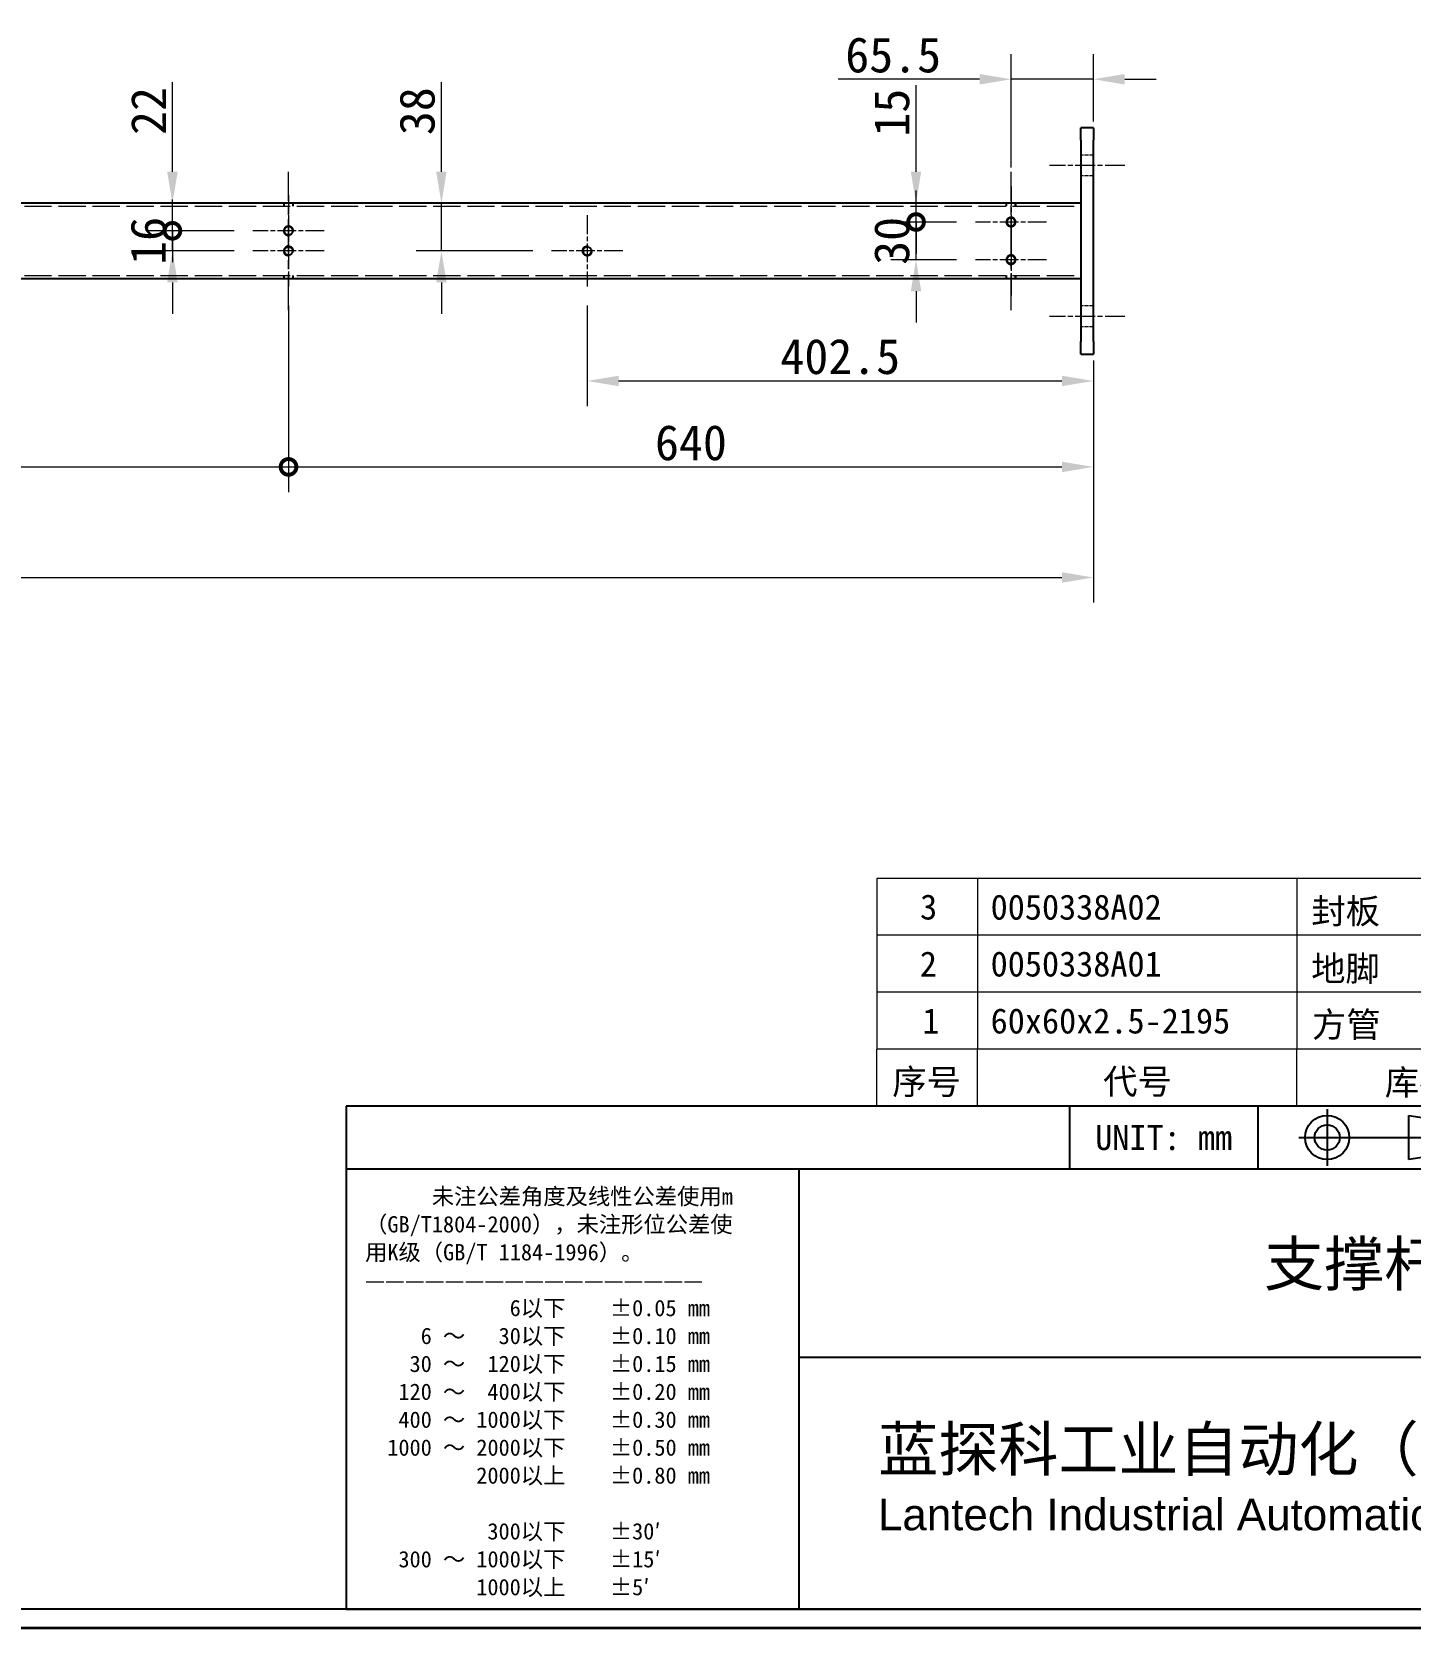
# Model space of a CAD drawing. Header units: millimetres. Extents: x 60 to 5987, y 55 to 2915.
# Drawn here: x 2030 to 3126, y 55 to 1324 of the extents above; entities that cross this region are included whole.
import ezdxf
from ezdxf.enums import TextEntityAlignment as Align

# ---------------------------------------------------------------- set-up
doc = ezdxf.new("R2010")
doc.units = ezdxf.units.MM
doc.header["$LTSCALE"] = 10
doc.linetypes.add('CHAIN', pattern=[0.3543, 0.2362, -0.0295, 0.0591, -0.0295])
doc.linetypes.add('DASHED', pattern=[0.2067, 0.1654, -0.0413])
for name, color, linetype, lineweight in [('1', 7, 'Continuous', 18), ('可见 (ISO)', 7, 'Continuous', 25), ('可见窄的 (ISO)', 7, 'Continuous', 18), ('图框 (ISO)', 7, 'Continuous', 35), ('标题 (ISO)', 7, 'Continuous', 25)]:
    doc.layers.add(name, color=color, linetype=linetype, lineweight=lineweight)
for name, color, linetype, lineweight, true_color in [('中心标记 (ISO)', 1, 'CHAIN', 18, 0xff0000), ('中心线 (ISO)', 1, 'CHAIN', 18, 0xff0000), ('尺寸 (ISO)', 7, 'Continuous', 18, 0x008000), ('符号 (ISO)', 7, 'Continuous', 18, 0x008000), ('隐藏 (ISO)', 5, 'DASHED', 18, 0x0000ff)]:
    doc.layers.add(name, color=color, linetype=linetype, lineweight=lineweight, true_color=true_color)
doc.styles.add('文本样式164', font='SimSun.ttf')
doc.styles.add('文本样式165', font='SimSun.ttf')
doc.styles.add('文本样式74', font='SimSun.ttf')
doc.styles.add('最新国标', font='simfang.ttf')
doc.styles.add('注释文本 (ISO)', font='simfang.ttf')
doc.dimstyles.new('默认 (GB)', dxfattribs={"dimscale": 10, "dimtxt": 2.8, "dimasz": 2.5, "dimexe": 2, "dimexo": 1.5, "dimgap": 0.5, "dimtad": 1, "dimtoh": 1, "dimdsep": 46, "dimtxsty": '最新国标', "dimcen": 0.09, "dimdle": 10, "dimclrd": 256, "dimclre": 256, "dimclrt": 256, "dimaunit": 1, "dimadec": 3, "dimazin": 2, "dimtfac": 0.535714, "dimtdec": 3, "dimtmove": 0, "dimatfit": 3, "dimfxl": 0, "dimtolj": 1, "dimlwd": -1, "dimlwe": -1, "dimarcsym": 0})

# ---------------------------------------------------------------- blocks, each defined once
blk = doc.blocks.new('图框 最新国标')
at = {"layer": '图框 (ISO)', "color": 7, "linetype": 'Continuous', "lineweight": 25}
for q in [(6, 7), (18, 7)]:
    blk.add_line((413, 7), q, dxfattribs=at)
at = {"layer": '图框 (ISO)'}
blk.add_line((414.5, 5.5), (6, 5.5), dxfattribs=at)
at = {"layer": '图框 (ISO)', "style": '文本样式74'}
blk.add_attdef('零件代号_001', (44.43, 287.25), '', height=2.5, rotation=180, dxfattribs=at)
blk = doc.blocks.new('标题栏 最新国标')
at = {"layer": '标题 (ISO)'}
for p, q in [((381.98, -183.84), (196.98, -183.84)), ((196.98, -183.84), (196.98, -223.84)), ((254.48, -183.84), (254.48, -188.84)), ((269.48, -183.84), (269.48, -188.84)), ((281.48, -188.09), (281.48, -184.59)), ((281.48, -184.59), (286.48, -185.34)), ((286.48, -187.34), (281.48, -188.09)), ((196.98, -188.84), (381.98, -188.84)), ((232.98, -188.84), (232.98, -223.84)), ((321.98, -203.84), (232.98, -203.84)), ((196.98, -223.84), (381.98, -223.84)), ((383.48, -225.34), (196.98, -225.34))]:
    blk.add_line(p, q, dxfattribs=at)
at = {"layer": '标题 (ISO)', "linetype": 'CHAIN', "ltscale": 5.000333}
blk.add_line((274.98, -184.09), (274.98, -188.59), dxfattribs=at)
at = {"layer": '标题 (ISO)', "linetype": 'CHAIN', "ltscale": 15.834605}
blk.add_line((272.73, -186.34), (286.98, -186.34), dxfattribs=at)
at = {"layer": '标题 (ISO)'}
for radius in [1.75, 1]:
    blk.add_circle((274.98, -186.34), radius, dxfattribs=at)
at = {"layer": '1', "style": '文本样式164'}
blk.add_text('UNIT: mm', height=2, dxfattribs=at).set_placement((261.98, -186.34), align=Align.MIDDLE_CENTER)
at = {"layer": '标题 (ISO)', "style": '注释文本 (ISO)'}
for s, insert, char_height, attachment_point, line_spacing_factor in [('\\fSimSun|b0|i0;{\\H1.3000;      未注公差角度及线性公差使用m\\P}\\fSimSun|b0|i0;{\\H1.3000;（GB/T1804-2000），未注形位公差使\\P}\\fSimSun|b0|i0;{\\H1.3000;用K级（GB/T 1184-1996）。\\P}\\fSimSun|b0|i0;{\\H1.3000;—————————————————\\P}\\fSimSun|b0|i0;{\\H1.3000;             6以下    ±0.05 mm\\P}\\fSimSun|b0|i0;{\\H1.3000;     6 ～   30以下    ±0.10 mm\\P}\\fSimSun|b0|i0;{\\H1.3000;    30 ～  120以下    ±0.15 mm\\P}\\fSimSun|b0|i0;{\\H1.3000;   120 ～  400以下    ±0.20 mm\\P}\\fSimSun|b0|i0;{\\H1.3000;   400 ～ 1000以下    ±0.30 mm\\P}\\fSimSun|b0|i0;{\\H1.3000;  1000 ～ 2000以下    ±0.50 mm\\P}\\fSimSun|b0|i0;{\\H1.3000;          2000以上    ±0.80 mm\\P}\\fSimSun|b0|i0;{\\H1.3000;\\P}\\fSimSun|b0|i0;{\\H1.3000;           300以下    ±30′\\P}\\fSimSun|b0|i0;{\\H1.3000;   300 ～ 1000以下    ±15′\\P}\\fSimSun|b0|i0;{\\H1.3000;          1000以上    ±5′}', (198.48, -206.63), 1.3, 4, 1.023913), ('{\\fMicrosoft YaHei|b0|i0|c134|p34;\\H1.75x;蓝探科工业自动化（江苏）有限公司\\P\\fArial|b0|i0|c0|p34;\\H0.71429x;Lantech Industrial Automation (Jiangsu) Co., Ltd\\fFangSong|b0|i0|c134|p49;.\\H1.15195x; }', (277.48, -213.84), 2, 5, 0.978695)]:
    blk.add_mtext(s, dxfattribs=dict(at, insert=insert, char_height=char_height, attachment_point=attachment_point, line_spacing_factor=line_spacing_factor))
blk.add_attdef('材料', text='', height=2, dxfattribs=at).set_placement((324.48, -186.34), align=Align.MIDDLE_CENTER)
at = {"layer": '标题 (ISO)'}
for tag, p, height, style in [('设计人_001', (353.61, -192.33), 2, '注释文本 (ISO)'), ('库存编号_001', (269.96, -198.13), 3.5, '文本样式165'), ('视图比例_001', (338.51, -202.33), 2, '注释文本 (ISO)'), ('质量\\P3;_001', (371.53, -202.3), 2, '注释文本 (ISO)'), ('零件代号_001', (345.48, -215.59), 3.5, '文本样式165')]:
    blk.add_attdef(tag, p, '', height=height, dxfattribs=dict(at, style=style))
blk = doc.blocks.new('*D39')
at = {"layer": 'Defpoints', "color": 0, "transparency": 16777216}
for p in [(2808.6, 1286.4), (2874.1, 1237.9), (2808.6, 1201.2)]:
    blk.add_point(p, dxfattribs=at)
at = {"layer": '尺寸 (ISO)', "color": 116, "true_color": 0x00803f, "transparency": 16777216}
for p, q in [((2808.6, 1216.2), (2808.6, 1306.4)), ((2874.1, 1252.9), (2874.1, 1306.4)), ((2783.6, 1286.4), (2671.2, 1286.4)), ((2874.1, 1286.4), (2808.6, 1286.4)), ((2899.1, 1286.4), (2924.1, 1286.4))]:
    blk.add_line(p, q, dxfattribs=at)
for points in [[(2783.6, 1290.6), (2783.6, 1282.2), (2808.6, 1286.4)], [(2899.1, 1290.6), (2899.1, 1282.2), (2874.1, 1286.4)]]:
    blk.add_solid(points, dxfattribs=at)
at = {"layer": '尺寸 (ISO)', "transparency": 16777216, "insert": (2714.9, 1305.6), "char_height": 28, "attachment_point": 5, "style": '最新国标'}
blk.add_mtext('\\A1;65.5', dxfattribs=at)
blk = doc.blocks.new('*D40')
at = {"layer": 'Defpoints', "color": 0, "transparency": 16777216}
for p in [(2471.6, 1121.6), (2874.1, 1077.9), (2874.1, 1046.5)]:
    blk.add_point(p, dxfattribs=at)
at = {"layer": '尺寸 (ISO)', "color": 116, "true_color": 0x00803f, "transparency": 16777216}
for p, q in [((2471.6, 1106.6), (2471.6, 1026.5)), ((2874.1, 1062.9), (2874.1, 1026.5)), ((2496.6, 1046.5), (2849.1, 1046.5))]:
    blk.add_line(p, q, dxfattribs=at)
for points in [[(2496.6, 1050.7), (2496.6, 1042.4), (2471.6, 1046.5)], [(2849.1, 1050.7), (2849.1, 1042.4), (2874.1, 1046.5)]]:
    blk.add_solid(points, dxfattribs=at)
at = {"layer": '尺寸 (ISO)', "transparency": 16777216, "insert": (2672.8, 1065.8), "char_height": 28, "attachment_point": 5, "style": '最新国标'}
blk.add_mtext('\\A1;402.5', dxfattribs=at)
blk = doc.blocks.new('_DotSmall')
at = {"color": 0, "linetype": 'ByBlock', "const_width": 0.5}
blk.add_lwpolyline([(-0.0625, 0, 1), (0.0625, 0, 1)], format="xyb", close=True, dxfattribs=at)
blk = doc.blocks.new('*D41')
at = {"layer": 'Defpoints', "color": 0, "transparency": 16777216}
for p in [(1229.1, 1121.6), (2234.1, 1121.6), (2234.1, 978.2)]:
    blk.add_point(p, dxfattribs=at)
at = {"layer": '尺寸 (ISO)', "color": 116, "true_color": 0x00803f, "transparency": 16777216}
for p, q in [((1229.1, 1106.6), (1229.1, 958.2)), ((2234.1, 1106.6), (2234.1, 958.2)), ((1254.1, 978.2), (2234.1, 978.2))]:
    blk.add_line(p, q, dxfattribs=at)
blk.add_solid([(1254.1, 982.3), (1254.1, 974), (1229.1, 978.2)], dxfattribs=at)
at = {"layer": '尺寸 (ISO)', "color": 116, "true_color": 0x00803f, "transparency": 16777216, "xscale": 25, "yscale": 25, "zscale": 25}
blk.add_blockref('_DotSmall', (2234.1, 978.2), dxfattribs=at)
at = {"layer": '尺寸 (ISO)', "transparency": 16777216, "insert": (1731.6, 997.3), "char_height": 28, "attachment_point": 5, "style": '最新国标'}
blk.add_mtext('\\A1;1005', dxfattribs=at)
blk = doc.blocks.new('*D42')
at = {"layer": 'Defpoints', "color": 0, "transparency": 16777216}
for p in [(2234.1, 1121.6), (2874.1, 1077.9), (2874.1, 978.2)]:
    blk.add_point(p, dxfattribs=at)
at = {"layer": '尺寸 (ISO)', "color": 116, "true_color": 0x00803f, "transparency": 16777216}
for p, q in [((2234.1, 1106.6), (2234.1, 958.2)), ((2874.1, 1062.9), (2874.1, 958.2)), ((2234.1, 978.2), (2849.1, 978.2))]:
    blk.add_line(p, q, dxfattribs=at)
blk.add_solid([(2849.1, 982.3), (2849.1, 974), (2874.1, 978.2)], dxfattribs=at)
at = {"layer": '尺寸 (ISO)', "color": 116, "true_color": 0x00803f, "transparency": 16777216, "xscale": 25, "yscale": 25, "zscale": 25, "rotation": 180}
blk.add_blockref('_DotSmall', (2234.1, 978.2), dxfattribs=at)
at = {"layer": '尺寸 (ISO)', "transparency": 16777216, "insert": (2554.1, 997.3), "char_height": 28, "attachment_point": 5, "style": '最新国标'}
blk.add_mtext('\\A1;640', dxfattribs=at)
blk = doc.blocks.new('*D44')
at = {"layer": 'Defpoints', "color": 0, "transparency": 16777216}
for p in [(774.1, 1117.1), (2874.1, 1077.9), (2874.1, 890.3)]:
    blk.add_point(p, dxfattribs=at)
at = {"layer": '尺寸 (ISO)', "color": 116, "true_color": 0x00803f, "transparency": 16777216}
for p, q in [((774.1, 1102.1), (774.1, 870.3)), ((2874.1, 1062.9), (2874.1, 870.3)), ((774.1, 890.3), (2849.1, 890.3))]:
    blk.add_line(p, q, dxfattribs=at)
blk.add_solid([(2849.1, 894.4), (2849.1, 886.1), (2874.1, 890.3)], dxfattribs=at)
at = {"layer": '尺寸 (ISO)', "color": 116, "true_color": 0x00803f, "transparency": 16777216, "xscale": 25, "yscale": 25, "zscale": 25, "rotation": 180}
blk.add_blockref('_DotSmall', (774.1, 890.3), dxfattribs=at)
at = {"layer": '尺寸 (ISO)', "transparency": 16777216, "insert": (1824.1, 909.4), "char_height": 28, "attachment_point": 5, "style": '最新国标'}
blk.add_mtext('\\A1;2100', dxfattribs=at)
blk = doc.blocks.new('*D45')
at = {"layer": 'Defpoints', "color": 0, "transparency": 16777216}
for p in [(2733.1, 1172.9), (2780.3, 1172.9), (2780.3, 1142.9)]:
    blk.add_point(p, dxfattribs=at)
at = {"layer": '尺寸 (ISO)', "color": 116, "true_color": 0x00803f, "transparency": 16777216}
for p, q in [((2733.1, 1172.9), (2733.1, 1197.9)), ((2765.3, 1172.9), (2713.1, 1172.9)), ((2733.1, 1142.9), (2733.1, 1172.9)), ((2765.3, 1142.9), (2713.1, 1142.9)), ((2733.1, 1117.9), (2733.1, 1092.9))]:
    blk.add_line(p, q, dxfattribs=at)
blk.add_solid([(2728.9, 1117.9), (2737.2, 1117.9), (2733.1, 1142.9)], dxfattribs=at)
at = {"layer": '尺寸 (ISO)', "color": 116, "true_color": 0x00803f, "transparency": 16777216, "xscale": 25, "yscale": 25, "zscale": 25, "rotation": 270}
blk.add_blockref('_DotSmall', (2733.1, 1172.9), dxfattribs=at)
at = {"layer": '尺寸 (ISO)', "transparency": 16777216, "insert": (2713.9, 1157.9), "char_height": 28, "attachment_point": 5, "rotation": 90, "style": '最新国标'}
blk.add_mtext('\\A1;30', dxfattribs=at)
blk = doc.blocks.new('*D46')
at = {"layer": 'Defpoints', "color": 0, "transparency": 16777216}
for p in [(2733.1, 1187.9), (2864.1, 1187.9), (2780.3, 1172.9)]:
    blk.add_point(p, dxfattribs=at)
at = {"layer": '尺寸 (ISO)', "color": 116, "true_color": 0x00803f, "transparency": 16777216}
for p, q in [((2733.1, 1212.9), (2733.1, 1281.7)), ((2733.1, 1172.9), (2733.1, 1187.9)), ((2765.3, 1172.9), (2713.1, 1172.9)), ((2733.1, 1172.9), (2733.1, 1147.9))]:
    blk.add_line(p, q, dxfattribs=at)
blk.add_solid([(2728.9, 1212.9), (2737.2, 1212.9), (2733.1, 1187.9)], dxfattribs=at)
at = {"layer": '尺寸 (ISO)', "color": 116, "true_color": 0x00803f, "transparency": 16777216, "xscale": 25, "yscale": 25, "zscale": 25, "rotation": 90}
blk.add_blockref('_DotSmall', (2733.1, 1172.9), dxfattribs=at)
at = {"layer": '尺寸 (ISO)', "transparency": 16777216, "insert": (2713.9, 1259.8), "char_height": 28, "attachment_point": 5, "rotation": 90, "style": '最新国标'}
blk.add_mtext('\\A1;15', dxfattribs=at)
blk = doc.blocks.new('*D47')
at = {"layer": 'Defpoints', "color": 0, "transparency": 16777216}
for p in [(2371.4, 1187.9), (2355.7, 1149.9), (2443.3, 1149.9)]:
    blk.add_point(p, dxfattribs=at)
at = {"layer": '尺寸 (ISO)', "color": 116, "true_color": 0x00803f, "transparency": 16777216}
for p, q in [((2355.7, 1212.9), (2355.7, 1284.1)), ((2355.7, 1149.9), (2355.7, 1187.9)), ((2428.3, 1149.9), (2335.7, 1149.9)), ((2355.7, 1124.9), (2355.7, 1099.9))]:
    blk.add_line(p, q, dxfattribs=at)
for points in [[(2351.5, 1212.9), (2359.8, 1212.9), (2355.7, 1187.9)], [(2351.5, 1124.9), (2359.8, 1124.9), (2355.7, 1149.9)]]:
    blk.add_solid(points, dxfattribs=at)
at = {"layer": '尺寸 (ISO)', "transparency": 16777216, "insert": (2336.5, 1261), "char_height": 28, "attachment_point": 5, "rotation": 90, "style": '最新国标'}
blk.add_mtext('\\A1;38', dxfattribs=at)
blk = doc.blocks.new('*D48')
at = {"layer": 'Defpoints', "color": 0, "transparency": 16777216}
for p in [(2141.8, 1165.9), (2205.8, 1165.9), (2205.8, 1149.9)]:
    blk.add_point(p, dxfattribs=at)
at = {"layer": '尺寸 (ISO)', "color": 116, "true_color": 0x00803f, "transparency": 16777216}
for p, q in [((2141.8, 1165.9), (2141.8, 1190.9)), ((2190.8, 1165.9), (2121.8, 1165.9)), ((2141.8, 1149.9), (2141.8, 1165.9)), ((2190.8, 1149.9), (2121.8, 1149.9)), ((2141.8, 1124.9), (2141.8, 1099.9))]:
    blk.add_line(p, q, dxfattribs=at)
blk.add_solid([(2137.6, 1124.9), (2146, 1124.9), (2141.8, 1149.9)], dxfattribs=at)
at = {"layer": '尺寸 (ISO)', "color": 116, "true_color": 0x00803f, "transparency": 16777216, "xscale": 25, "yscale": 25, "zscale": 25, "rotation": 270}
blk.add_blockref('_DotSmall', (2141.8, 1165.9), dxfattribs=at)
at = {"layer": '尺寸 (ISO)', "transparency": 16777216, "insert": (2122.6, 1157.9), "char_height": 28, "attachment_point": 5, "rotation": 90, "style": '最新国标'}
blk.add_mtext('\\A1;16', dxfattribs=at)
blk = doc.blocks.new('*D49')
at = {"layer": 'Defpoints', "color": 0, "transparency": 16777216}
for p in [(2141.8, 1187.9), (2864.1, 1187.9), (2205.8, 1165.9)]:
    blk.add_point(p, dxfattribs=at)
at = {"layer": '尺寸 (ISO)', "color": 116, "true_color": 0x00803f, "transparency": 16777216}
for p, q in [((2141.8, 1212.9), (2141.8, 1284.2)), ((2141.8, 1165.9), (2141.8, 1187.9)), ((2190.8, 1165.9), (2121.8, 1165.9)), ((2141.8, 1165.9), (2141.8, 1140.9))]:
    blk.add_line(p, q, dxfattribs=at)
blk.add_solid([(2137.6, 1212.9), (2146, 1212.9), (2141.8, 1187.9)], dxfattribs=at)
at = {"layer": '尺寸 (ISO)', "color": 116, "true_color": 0x00803f, "transparency": 16777216, "xscale": 25, "yscale": 25, "zscale": 25, "rotation": 90}
blk.add_blockref('_DotSmall', (2141.8, 1165.9), dxfattribs=at)
at = {"layer": '尺寸 (ISO)', "transparency": 16777216, "insert": (2122.8, 1261.1), "char_height": 28, "attachment_point": 5, "rotation": 90, "style": '最新国标'}
blk.add_mtext('\\A1;22', dxfattribs=at)
blk = doc.blocks.new('明细栏')
at = {"layer": '符号 (ISO)'}
for p, q in [((413, 65.1), (270.2, 65.1)), ((270.2, 65.1), (270.2, 51.53)), ((278.2, 65.1), (278.2, 51.53)), ((303.6, 65.1), (303.6, 51.53)), ((413, 60.58), (270.2, 60.58)), ((413, 56.05), (270.2, 56.05)), ((413, 51.53), (270.2, 51.53)), ((270.2, 47), (270.2, 51.53)), ((278.2, 47), (278.2, 51.53)), ((303.6, 47), (303.6, 51.53)), ((413, 47), (270.2, 47))]:
    blk.add_line(p, q, dxfattribs=at)
at = {"layer": '符号 (ISO)', "char_height": 2, "attachment_point": 7, "style": '注释文本 (ISO)'}
for s, insert in [('3', (273.63, 61.8)), ('0050338A02', (279.24, 61.79)), ('封板', (304.74, 61.28)), ('2', (273.61, 57.3)), ('0050338A01', (279.24, 57.27)), ('地脚', (304.73, 56.72)), ('1', (273.81, 52.77)), ('60x60x2.5-2195', (279.24, 52.74)), ('方管 ', (304.79, 52.26)), ('序号', (271.42, 47.71)), ('代号', (288.19, 47.73)), ('库存编号', (310.58, 47.66))]:
    blk.add_mtext(s, dxfattribs=dict(at, insert=insert))

msp = doc.modelspace()

# ---------------------------------------------------------------- linework, layer by layer
at = {"layer": '中心标记 (ISO)', "ltscale": 6.294557}
for p, q in [((2234.099, 1194.214), (2234.099, 1137.567)), ((2808.599, 1201.214), (2808.599, 1144.567)), ((2234.099, 1178.214), (2234.099, 1121.567)), ((2471.599, 1178.214), (2471.599, 1121.567)), ((2836.923, 1172.891), (2780.276, 1172.891)), ((2808.599, 1171.214), (2808.599, 1114.567)), ((2262.423, 1165.891), (2205.776, 1165.891)), ((2262.423, 1149.891), (2205.776, 1149.891)), ((2499.923, 1149.891), (2443.276, 1149.891)), ((2836.923, 1142.891), (2780.276, 1142.891))]:
    msp.add_line(p, q, dxfattribs=at)
at = {"layer": '中心线 (ISO)', "ltscale": 12.223182}
for p, q in [((2234.099, 1102.891), (2234.099, 1212.891)), ((2808.599, 1102.891), (2808.599, 1212.891))]:
    msp.add_line(p, q, dxfattribs=at)
at = {"layer": '中心线 (ISO)', "ltscale": 6.667144}
for p, q in [((2899.099, 1217.891), (2839.099, 1217.891)), ((2899.099, 1097.891), (2839.099, 1097.891))]:
    msp.add_line(p, q, dxfattribs=at)
at = {"layer": '可见 (ISO)'}
for p, q in [((2864.099, 1237.891), (2864.099, 1247.891)), ((2874.099, 1247.891), (2864.099, 1247.891)), ((2874.099, 1247.891), (2874.099, 1237.891)), ((2864.099, 1237.891), (2864.099, 1077.891)), ((2874.099, 1077.891), (2874.099, 1237.891)), ((2864.099, 1187.891), (669.099, 1187.891)), ((2864.099, 1181.641), (2864.099, 1134.141)), ((669.099, 1127.891), (2864.099, 1127.891)), ((2864.099, 1067.891), (2864.099, 1077.891)), ((2864.099, 1067.891), (2874.099, 1067.891)), ((2874.099, 1077.891), (2874.099, 1067.891))]:
    msp.add_line(p, q, dxfattribs=at)
for centre in [(2234.099, 1165.891), (2808.599, 1172.891), (2234.099, 1149.891), (2471.599, 1149.891), (2808.599, 1142.891)]:
    msp.add_circle(centre, 3.324, dxfattribs=at)
at = {"layer": '可见窄的 (ISO)'}
for centre, start, end in [((2234.099, 1165.891), 10, 280), ((2808.599, 1172.891), 80, 350), ((2234.099, 1149.891), 10, 280), ((2471.599, 1149.891), 80, 350), ((2808.599, 1142.891), 80, 350)]:
    msp.add_arc(centre, 4, start, end, dxfattribs=at)
at = {"layer": '隐藏 (ISO)', "ltscale": 1.904597}
for p, q in [((2874.099, 1226.141), (2864.099, 1226.141)), ((2874.099, 1209.641), (2864.099, 1209.641)), ((2874.099, 1106.141), (2864.099, 1106.141)), ((2874.099, 1089.641), (2864.099, 1089.641))]:
    msp.add_line(p, q, dxfattribs=at)
at = {"layer": '隐藏 (ISO)', "ltscale": 13.110191}
for p, q in [((669.099, 1185.391), (2864.099, 1185.391)), ((669.099, 1130.391), (2864.099, 1130.391))]:
    msp.add_line(p, q, dxfattribs=at)
at = {"layer": '隐藏 (ISO)', "ltscale": 0.476074}
for p, q in [((2230.099, 1187.891), (2230.099, 1185.391)), ((2230.776, 1185.391), (2230.776, 1187.891)), ((2237.423, 1185.391), (2237.423, 1187.891)), ((2238.099, 1185.391), (2238.099, 1187.891)), ((2804.599, 1187.891), (2804.599, 1185.391)), ((2805.276, 1185.391), (2805.276, 1187.891)), ((2811.923, 1185.391), (2811.923, 1187.891)), ((2812.599, 1185.391), (2812.599, 1187.891)), ((2230.099, 1130.391), (2230.099, 1127.891)), ((2230.776, 1127.891), (2230.776, 1130.391)), ((2237.423, 1127.891), (2237.423, 1130.391)), ((2238.099, 1127.891), (2238.099, 1130.391)), ((2804.599, 1130.391), (2804.599, 1127.891)), ((2805.276, 1127.891), (2805.276, 1130.391)), ((2811.923, 1127.891), (2811.923, 1130.391)), ((2812.599, 1127.891), (2812.599, 1130.391))]:
    msp.add_line(p, q, dxfattribs=at)
at = {"layer": '隐藏 (ISO)', "ltscale": 0.93071}
for centre in [(2808.599, 1172.891), (2808.599, 1142.891)]:
    msp.add_arc(centre, 4, 10, 80, dxfattribs=at)

# ---------------------------------------------------------------- block references
at = {"xscale": 10, "yscale": 10, "zscale": 10}
msp.add_blockref('图框 最新国标', (0, 0), dxfattribs=at)
ref = msp.add_blockref('标题栏 最新国标', (310.175, 2308.443), dxfattribs=dict(xscale=10, yscale=10, zscale=10))
ref.add_attrib('库存编号_001', '支撑杆', (3009.818, 327.109), dxfattribs={"layer": '标题 (ISO)', "height": 35, "style": '文本样式165'})
at = {"layer": '符号 (ISO)', "xscale": 10, "yscale": 10, "zscale": 10}
msp.add_blockref('明细栏', (0, 0), dxfattribs=at)

# ---------------------------------------------------------------- dimensions: what is measured, and where the dimension line sits
at = {"layer": '尺寸 (ISO)', "color": 116, "true_color": 0x00803f}
dim = msp.add_linear_dim(base=(2808.599, 1286.409), p1=(2874.099, 1237.891), p2=(2808.599, 1201.214), dimstyle='默认 (GB)', override={"dimgap": 0.5, "dimtoh": 0, "dimdec": 2, "dimtol": 0, "dimlim": 0, "dimtp": 0, "dimtm": 0, "dimtdec": 3, "dimtofl": 1, "dimatfit": 1}, dxfattribs=at)
dim.commit()
dim.dimension.update_dxf_attribs({"geometry": '*D39', "text_midpoint": (2714.879, 1286.409), "dimtype": 160})
for base, p1, p2, angle, override, picture, middle in [((2141.803, 1187.891), (2205.776, 1165.891), (2864.099, 1187.891), 90, {"dimgap": 0.5, "dimtoh": 0, "dimdec": 2, "dimblk1": 'DotSmall', "dimsah": 1, "dimdle": 0, "dimse2": 1, "dimtol": 0, "dimlim": 0, "dimtp": 0, "dimtm": 0, "dimtdec": 3, "dimtofl": 1, "dimatfit": 1}, '*D49', (2141.803, 1261.051)), ((2355.667, 1149.891), (2371.364, 1187.891), (2443.276, 1149.891), 90, {"dimgap": 0.5, "dimtoh": 0, "dimdec": 2, "dimse1": 1, "dimtol": 0, "dimlim": 0, "dimtp": 0, "dimtm": 0, "dimtdec": 3, "dimtofl": 1, "dimatfit": 1}, '*D47', (2355.667, 1260.971)), ((2733.069, 1187.891), (2780.276, 1172.891), (2864.099, 1187.891), 90, {"dimgap": 0.5, "dimtoh": 0, "dimdec": 2, "dimblk1": 'DotSmall', "dimsah": 1, "dimdle": 0, "dimse2": 1, "dimtol": 0, "dimlim": 0, "dimtp": 0, "dimtm": 0, "dimtdec": 3, "dimtofl": 1, "dimatfit": 1}, '*D46', (2733.069, 1259.771)), ((2733.069, 1172.891), (2780.276, 1142.891), (2780.276, 1172.891), 90, {"dimgap": 0.5, "dimtoh": 0, "dimdec": 2, "dimblk2": 'DotSmall', "dimsah": 1, "dimdle": 0, "dimtol": 0, "dimlim": 0, "dimtp": 0, "dimtm": 0, "dimtdec": 3, "dimtofl": 1, "dimatfit": 1}, '*D45', (2733.069, 1157.891)), ((2141.803, 1165.891), (2205.776, 1149.891), (2205.776, 1165.891), 90, {"dimgap": 0.5, "dimtoh": 0, "dimdec": 2, "dimblk2": 'DotSmall', "dimsah": 1, "dimdle": 0, "dimtol": 0, "dimlim": 0, "dimtp": 0, "dimtm": 0, "dimtdec": 3, "dimtofl": 1, "dimatfit": 1}, '*D48', (2141.803, 1157.891)), ((2874.099, 890.256), (774.099, 1117.067), (2874.099, 1077.891), 180, {"dimgap": 0.5, "dimtoh": 0, "dimdec": 2, "dimblk1": 'DotSmall', "dimsah": 1, "dimdle": 0, "dimtol": 0, "dimlim": 0, "dimtp": 0, "dimtm": 0, "dimtdec": 3, "dimtofl": 0, "dimatfit": 1}, '*D44', (1824.099, 890.256)), ((2234.099, 978.16), (1229.099, 1121.567), (2234.099, 1121.567), 180, {"dimgap": 0.5, "dimtoh": 0, "dimdec": 2, "dimblk2": 'DotSmall', "dimsah": 1, "dimdle": 0, "dimtol": 0, "dimlim": 0, "dimtp": 0, "dimtm": 0, "dimtdec": 3, "dimtofl": 0, "dimatfit": 1}, '*D41', (1731.599, 978.16)), ((2874.099, 978.16), (2234.099, 1121.567), (2874.099, 1077.891), 180, {"dimgap": 0.5, "dimtoh": 0, "dimdec": 2, "dimblk1": 'DotSmall', "dimsah": 1, "dimdle": 0, "dimtol": 0, "dimlim": 0, "dimtp": 0, "dimtm": 0, "dimtdec": 3, "dimtofl": 0, "dimatfit": 1}, '*D42', (2554.099, 978.16)), ((2874.099, 1046.529), (2471.599, 1121.567), (2874.099, 1077.891), 180, {"dimgap": 0.5, "dimtoh": 0, "dimdec": 2, "dimtol": 0, "dimlim": 0, "dimtp": 0, "dimtm": 0, "dimtdec": 3, "dimtofl": 0, "dimatfit": 1}, '*D40', (2672.849, 1046.529))]:
    dim = msp.add_linear_dim(base=base, p1=p1, p2=p2, angle=angle, dimstyle='默认 (GB)', override=override, dxfattribs=at)
    dim.commit()
    dim.dimension.update_dxf_attribs({"geometry": picture, "text_midpoint": middle, "dimtype": 160})

doc.saveas('drawing.dxf')
